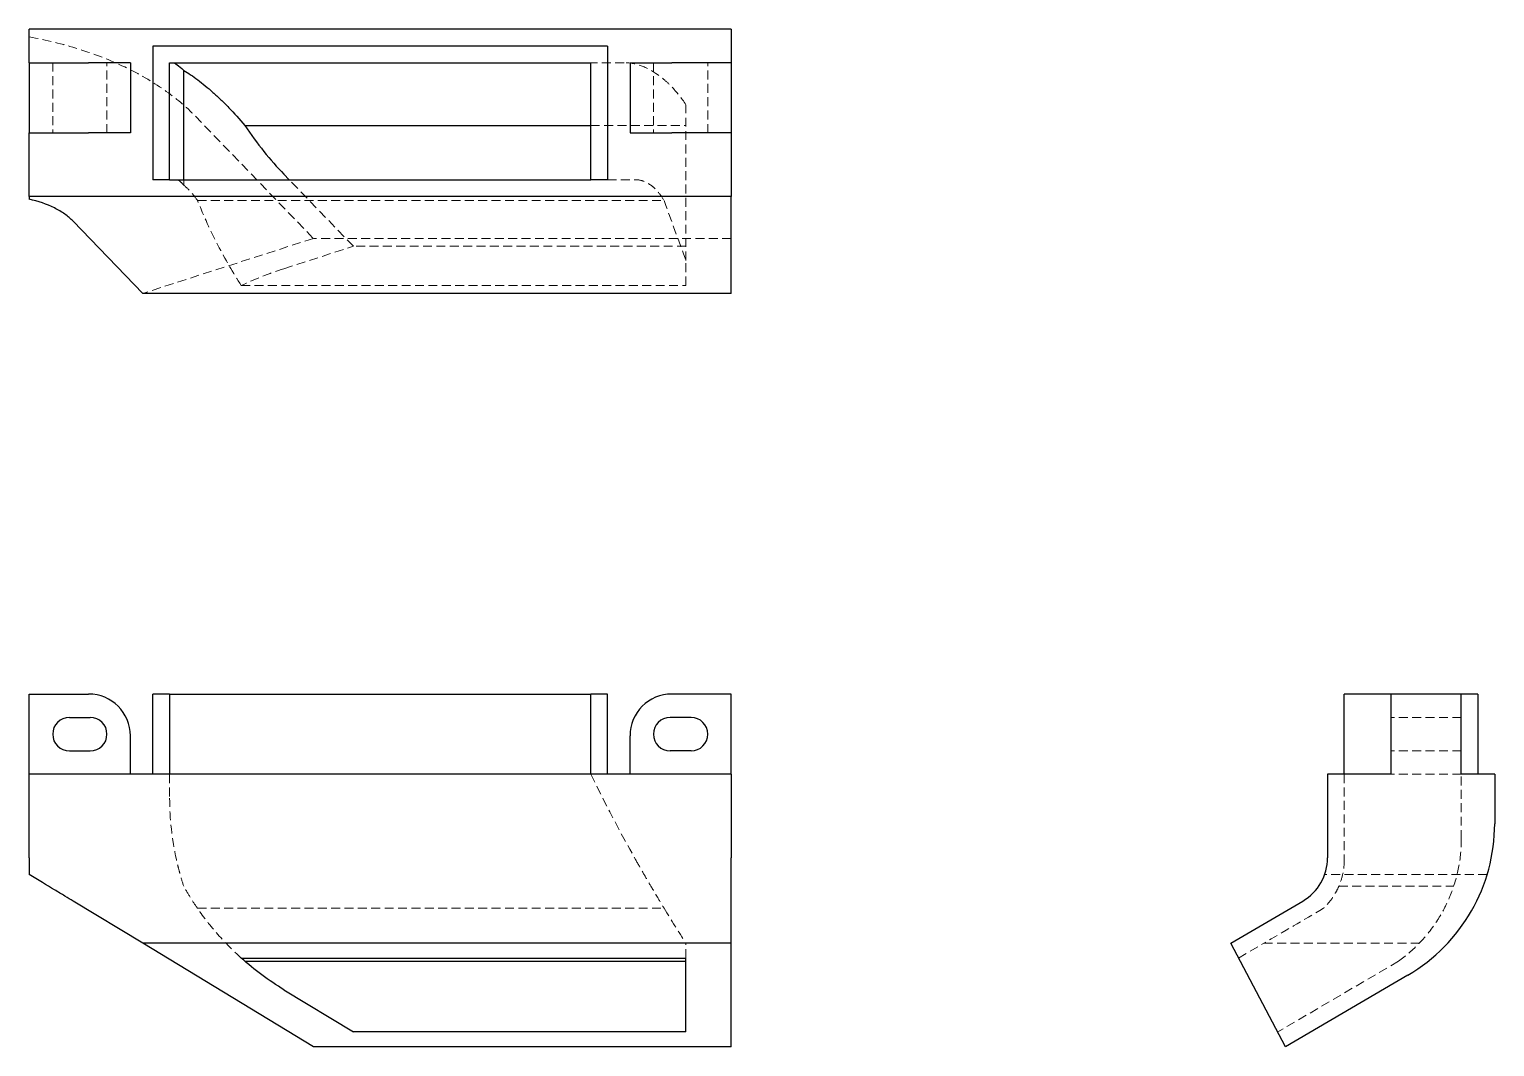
# Model space of a CAD drawing. Header units: millimetres. Extents: x 33 to 242, y 32 to 177.
import ezdxf

# ---------------------------------------------------------------- set-up
doc = ezdxf.new("R2010")
doc.units = ezdxf.units.MM
doc.linetypes.add('HIDDEN', pattern=[1.905, 1.27, -0.635])

msp = doc.modelspace()

# ---------------------------------------------------------------- linework, layer by layer
at = {"color": 7, "linetype": 'Continuous', "lineweight": 25}
for p, q in [((133, 176.81), (33, 176.81)), ((33, 172.05), (33, 176.81)), ((133, 176.81), (133, 172.05)), ((115.38, 174.43), (50.62, 174.43)), ((50.62, 174.43), (50.62, 155.38)), ((115.38, 174.43), (115.38, 155.38)), ((33, 172.05), (41.45, 172.05)), ((33, 172.05), (33, 162.05)), ((47.4, 172.05), (41.45, 172.05)), ((47.4, 172.05), (47.4, 162.05)), ((53, 172.05), (113, 172.05)), ((53, 155.38), (53, 172.05)), ((113, 155.38), (113, 172.05)), ((118.6, 172.05), (118.6, 162.05)), ((118.6, 172.05), (124.55, 172.05)), ((133, 172.05), (124.55, 172.05)), ((133, 172.05), (133, 162.05)), ((55, 155.38), (55, 170.96)), ((63.72, 163.1), (113, 163.1)), ((33, 162.05), (41.45, 162.05)), ((33, 153), (33, 162.05)), ((47.4, 162.05), (41.45, 162.05)), ((118.6, 162.05), (124.55, 162.05)), ((133, 162.05), (124.55, 162.05)), ((133, 162.05), (133, 153)), ((53, 155.38), (50.62, 155.38)), ((53, 155.38), (113, 155.38)), ((70.04, 155.38), (69.29, 156.16)), ((115.38, 155.38), (113, 155.38)), ((133, 153), (33, 153)), ((33, 153), (33, 152.59)), ((133, 149.47), (133, 153)), ((49.17, 139.19), (39.25, 149.47)), ((133, 139.19), (133, 149.47)), ((133, 139.19), (49.17, 139.19)), ((33, 82.12), (41.45, 82.12)), ((33, 70.69), (33, 82.12)), ((50.62, 70.69), (50.62, 82.12)), ((53, 82.12), (50.62, 82.12)), ((53, 82.12), (53, 70.69)), ((53, 82.12), (113, 82.12)), ((115.38, 82.12), (113, 82.12)), ((113, 70.71), (113, 82.12)), ((115.38, 70.69), (115.38, 82.12)), ((133, 82.12), (124.55, 82.12)), ((133, 70.69), (133, 82.12)), ((220.38, 70.69), (220.38, 82.12)), ((227.05, 82.12), (220.38, 82.12)), ((237.05, 82.12), (227.05, 82.12)), ((227.05, 70.69), (227.05, 82.12)), ((237.05, 70.69), (237.05, 82.12)), ((239.43, 82.12), (237.05, 82.12)), ((239.43, 82.12), (239.43, 70.69)), ((38.71, 78.79), (41.69, 78.79)), ((127.29, 78.79), (124.31, 78.79)), ((47.4, 70.69), (47.4, 76.17)), ((118.6, 70.69), (118.6, 76.17)), ((38.71, 74.02), (41.69, 74.02)), ((127.29, 74.02), (124.31, 74.02)), ((133, 70.69), (33, 70.69)), ((33, 58.79), (33, 70.69)), ((133, 70.69), (133, 58.79)), ((218, 70.69), (218, 58.79)), ((227.05, 70.69), (218, 70.69)), ((241.81, 70.69), (237.05, 70.69)), ((241.81, 70.69), (241.81, 63.65)), ((33, 58.79), (33, 56.4)), ((133, 52.62), (133, 58.79)), ((49.17, 46.61), (39.25, 52.62)), ((133, 46.61), (133, 52.62)), ((204.19, 46.61), (214.47, 52.62)), ((133, 46.61), (49.17, 46.61)), ((73.48, 31.88), (49.17, 46.61)), ((133, 31.88), (133, 46.61)), ((212.02, 31.88), (204.19, 46.61)), ((63.2, 44.5), (126.57, 44.5)), ((63.72, 44.05), (126.57, 44.05)), ((126.57, 33.98), (126.57, 44.5)), ((229.44, 42.07), (212.02, 31.88)), ((69.29, 39.99), (79.19, 33.98)), ((126.57, 33.98), (79.19, 33.98)), ((133, 31.88), (73.48, 31.88))]:
    msp.add_line(p, q, dxfattribs=at)
at = {"color": 7, "linetype": 'HIDDEN', "lineweight": 18}
for p, q in [((36.33, 172.05), (36.33, 162.05)), ((44.07, 162.05), (44.07, 172.05)), ((117.77, 172.05), (113, 172.05)), ((121.93, 172.05), (121.93, 162.05)), ((129.67, 162.05), (129.67, 172.05)), ((126.57, 143.9), (126.57, 166.06)), ((56.66, 164.44), (73.48, 147.02)), ((113, 163.1), (126.57, 163.1)), ((55, 154.59), (55, 155.38)), ((79.19, 145.9), (70.04, 155.38)), ((115.38, 155.38), (119.39, 155.38)), ((56.97, 152.41), (123.46, 152.41)), ((73.48, 147.02), (49.17, 139.19)), ((133, 147.02), (73.48, 147.02)), ((69.29, 142.71), (79.19, 145.9)), ((126.57, 145.9), (79.19, 145.9)), ((126.57, 140.31), (126.57, 143.9)), ((63.2, 140.31), (126.57, 140.31)), ((237.05, 78.79), (227.05, 78.79)), ((237.05, 74.02), (227.05, 74.02)), ((53, 70.69), (53, 67.3)), ((237.05, 70.71), (220.38, 70.71)), ((220.38, 70.69), (220.38, 58.54)), ((237.05, 70.69), (227.05, 70.69)), ((237.05, 61.47), (237.05, 70.71)), ((240.74, 56.4), (217.59, 56.4)), ((219.59, 54.73), (235.96, 54.73)), ((56.97, 51.59), (123.46, 51.59)), ((126.57, 44.5), (126.57, 46.61)), ((205.31, 44.5), (208.9, 46.61)), ((208.9, 46.61), (231.06, 46.61)), ((228.1, 44.05), (210.9, 33.98))]:
    msp.add_line(p, q, dxfattribs=at)
at = {"color": 7, "linetype": 'Continuous', "lineweight": 25, "flags": 128}
msp.add_lwpolyline([(113, 70.71), (113, 70.71), (113, 70.7), (113, 70.7), (113, 70.7), (113.01, 70.7), (113.01, 70.7), (113.01, 70.69), (113.01, 70.69)], dxfattribs=at)
at = {"color": 7, "linetype": 'Continuous', "lineweight": 25}
for centre, radius, start, end in [((41.45, 76.17), 5.95, 0, 90), ((124.55, 76.17), 5.95, 90, 180), ((38.71, 76.4), 2.38, 90, 270), ((41.69, 76.4), 2.38, 270, 90), ((124.31, 76.4), 2.38, 90, 270), ((127.29, 76.4), 2.38, 270, 90), ((216.81, 63.65), 25, 300.338, 0), ((210.86, 58.79), 7.14, 300.338, 0)]:
    msp.add_arc(centre, radius, start, end, dxfattribs=at)
at = {"color": 7, "linetype": 'HIDDEN', "lineweight": 18}
for centre, radius, start, end in [((326.9, 175.29), 238.1, 206.0593, 209.3629), ((93.48, 67.3), 40.48, 180, 192.4988), ((215.62, 61.47), 21.43, 305.6201, 316.0976)]:
    msp.add_arc(centre, radius, start, end, dxfattribs=at)
for points, knots in [([(33, 175.74), (35.4, 175.3), (37.78, 174.71), (42.35, 173.27), (44.55, 172.42), (48.63, 170.47), (50.52, 169.37), (53.9, 167.01), (55.39, 165.75), (56.66, 164.44)], [0, 0, 0, 0, 0.25, 0.25, 0.5, 0.5, 0.75, 0.75, 1, 1, 1, 1]), ([(126.57, 166.06), (125.91, 167.05), (125.22, 167.9), (124.15, 169.02), (123.79, 169.36), (123.05, 169.98), (122.67, 170.27), (121.54, 171.03), (120.78, 171.41), (119.27, 171.92), (118.52, 172.05), (117.77, 172.05)], [0, 0, 0, 0, 0.25, 0.25, 0.375, 0.375, 0.5, 0.5, 0.75, 0.75, 1, 1, 1, 1]), ([(55, 154.59), (54.81, 154.85), (54.62, 155.05), (54.36, 155.25), (54.27, 155.3), (54.11, 155.36), (54.03, 155.38), (53.96, 155.38)], [0, 0, 0, 0, 0.5, 0.5, 0.75, 0.75, 1, 1, 1, 1]), ([(56.97, 152.41), (56.65, 152.89), (56.33, 153.3), (55.67, 154.03), (55.34, 154.34), (55, 154.59)], [0, 0, 0, 0, 0.5, 0.5, 1, 1, 1, 1]), ([(119.39, 155.38), (119.75, 155.38), (120.11, 155.32), (120.83, 155.07), (121.18, 154.88), (121.7, 154.51), (121.88, 154.37), (122.22, 154.06), (122.38, 153.89), (122.87, 153.33), (123.17, 152.91), (123.46, 152.41)], [0, 0, 0, 0, 0.25, 0.25, 0.5, 0.5, 0.625, 0.625, 0.75, 0.75, 1, 1, 1, 1]), ([(63.2, 140.31), (62.03, 142.11), (60.92, 144.03), (58.83, 148.07), (57.86, 150.2), (56.97, 152.41)], [0, 0, 0, 0, 0.5, 0.5, 1, 1, 1, 1]), ([(231.06, 46.61), (232.05, 47.63), (232.9, 48.73), (234.02, 50.46), (234.36, 51.05), (234.98, 52.26), (235.27, 52.89), (236.03, 54.8), (236.41, 56.09), (236.92, 58.74), (237.05, 60.09), (237.05, 61.47)], [0, 0, 0, 0, 0.25, 0.25, 0.375, 0.375, 0.5, 0.5, 0.75, 0.75, 1, 1, 1, 1]), ([(55, 54.73), (54.81, 55.33), (54.62, 55.94), (54.36, 56.9), (54.27, 57.22), (54.11, 57.87), (54.03, 58.21), (53.96, 58.54)], [0, 0, 0, 0, 0.5, 0.5, 0.75, 0.75, 1, 1, 1, 1]), ([(119.39, 58.54), (119.75, 57.89), (120.11, 57.26), (120.83, 56.02), (121.18, 55.42), (121.7, 54.52), (121.88, 54.23), (122.22, 53.66), (122.38, 53.38), (122.87, 52.57), (123.17, 52.06), (123.46, 51.59)], [0, 0, 0, 0, 0.25, 0.25, 0.5, 0.5, 0.625, 0.625, 0.75, 0.75, 1, 1, 1, 1]), ([(220.38, 58.54), (220.38, 57.89), (220.32, 57.26), (220.07, 56.02), (219.88, 55.42), (219.51, 54.52), (219.37, 54.23), (219.06, 53.66), (218.89, 53.38), (218.33, 52.57), (217.91, 52.06), (217.41, 51.59)], [0, 0, 0, 0, 0.25, 0.25, 0.5, 0.5, 0.625, 0.625, 0.75, 0.75, 1, 1, 1, 1]), ([(56.97, 51.59), (56.65, 52.04), (56.33, 52.53), (55.67, 53.58), (55.34, 54.13), (55, 54.73)], [0, 0, 0, 0, 0.5, 0.5, 1, 1, 1, 1]), ([(63.2, 44.5), (62.03, 45.56), (60.92, 46.68), (58.83, 49.05), (57.86, 50.29), (56.97, 51.59)], [0, 0, 0, 0, 0.5, 0.5, 1, 1, 1, 1])]:
    msp.add_open_spline(points, degree=3, knots=knots, dxfattribs=at)
at = {"color": 7, "linetype": 'Continuous', "lineweight": 25}
for points, knots in [([(53.42, 172.05), (53.59, 172.05), (53.81, 171.95), (54.34, 171.59), (54.65, 171.32), (55, 170.96)], [0, 0, 0, 0, 0.5, 0.5, 1, 1, 1, 1]), ([(55, 170.96), (55.64, 170.58), (56.31, 170.13), (57.7, 169.08), (58.42, 168.49), (59.53, 167.5), (59.91, 167.15), (60.67, 166.42), (61.05, 166.04), (62.2, 164.86), (62.97, 164.01), (63.72, 163.1)], [0, 0, 0, 0, 0.25, 0.25, 0.5, 0.5, 0.625, 0.625, 0.75, 0.75, 1, 1, 1, 1]), ([(39.25, 149.47), (38.9, 149.82), (38.51, 150.16), (37.61, 150.8), (37.12, 151.09), (35.51, 151.9), (34.27, 152.32), (33, 152.59)], [0, 0, 0, 0, 0.25, 0.25, 0.5, 0.5, 1, 1, 1, 1]), ([(39.25, 52.62), (38.9, 52.83), (38.51, 53.07), (37.61, 53.61), (37.12, 53.91), (35.51, 54.89), (34.27, 55.63), (33, 56.4)], [0, 0, 0, 0, 0.25, 0.25, 0.5, 0.5, 1, 1, 1, 1])]:
    msp.add_open_spline(points, degree=3, knots=knots, dxfattribs=at)
for points in [[(63.72, 163.1), (65.45, 160.52), (67.32, 158.2), (69.29, 156.16)], [(69.29, 39.99), (67.13, 41.3), (65.08, 42.82), (63.2, 44.5)]]:
    msp.add_open_spline(points, degree=3, dxfattribs=at)
at = {"color": 7, "linetype": 'HIDDEN', "lineweight": 18}
for points in [[(123.46, 152.41), (124.48, 149.56), (125.51, 146.72), (126.57, 143.9)], [(69.29, 142.71), (67.13, 142.02), (65.08, 141.21), (63.2, 140.31)], [(123.46, 51.59), (124.48, 49.92), (125.51, 48.25), (126.57, 46.61)], [(217.41, 51.59), (214.56, 49.92), (211.72, 48.25), (208.9, 46.61)]]:
    msp.add_open_spline(points, degree=3, dxfattribs=at)

doc.saveas('drawing.dxf')
